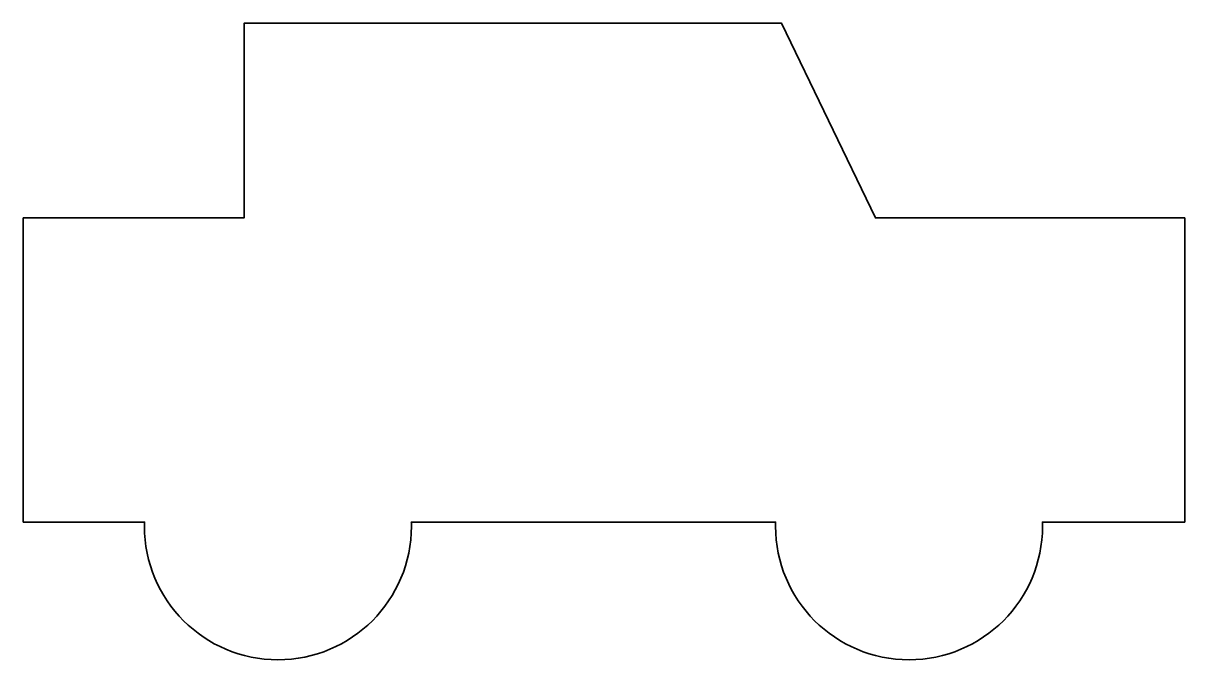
# Model space of a CAD drawing. Header units: inches. Extents: x 18.8 to 108.5, y -55.1 to -6.
import ezdxf

# ---------------------------------------------------------------- set-up
doc = ezdxf.new("R2010")
doc.units = ezdxf.units.IN
doc.header["$MEASUREMENT"] = 0
doc.layers.add('Capa 1', color=7, linetype='Continuous')

msp = doc.modelspace()

# ---------------------------------------------------------------- linework, layer by layer
at = {"layer": 'Capa 1', "color": 250, "lineweight": 35}
msp.add_open_spline([(108.461, -21.026), (108.461, -21.026), (84.575, -21.026), (84.575, -21.026), (84.575, -21.026), (77.328, -5.997), (77.328, -5.997), (77.328, -5.997), (35.844, -5.997), (35.844, -5.997), (35.844, -5.997), (35.844, -21.026), (35.844, -21.026), (35.844, -21.026), (18.788, -21.026), (18.788, -21.026), (18.788, -21.026), (18.788, -44.517), (18.788, -44.517), (18.788, -44.517), (28.155, -44.517), (28.155, -44.517), (28.152, -44.625), (28.147, -44.733), (28.147, -44.841), (28.147, -50.533), (32.761, -55.147), (38.453, -55.147), (44.144, -55.147), (48.758, -50.533), (48.758, -44.841), (48.758, -44.733), (48.753, -44.625), (48.75, -44.517), (48.75, -44.517), (76.876, -44.517), (76.876, -44.517), (76.872, -44.625), (76.867, -44.733), (76.867, -44.841), (76.867, -50.533), (81.481, -55.147), (87.173, -55.147), (92.864, -55.147), (97.478, -50.533), (97.478, -44.841), (97.478, -44.733), (97.473, -44.625), (97.47, -44.517), (97.47, -44.517), (108.461, -44.517), (108.461, -44.517), (108.461, -44.517), (108.461, -21.026), (108.461, -21.026)], degree=3, knots=[0, 0, 0, 0, 1, 1, 1, 2, 2, 2, 3, 3, 3, 4, 4, 4, 5, 5, 5, 6, 6, 6, 7, 7, 7, 8, 8, 8, 9, 9, 9, 10, 10, 10, 11, 11, 11, 12, 12, 12, 13, 13, 13, 14, 14, 14, 15, 15, 15, 16, 16, 16, 17, 17, 17, 18, 18, 18, 18], dxfattribs=at)

doc.saveas('drawing.dxf')
